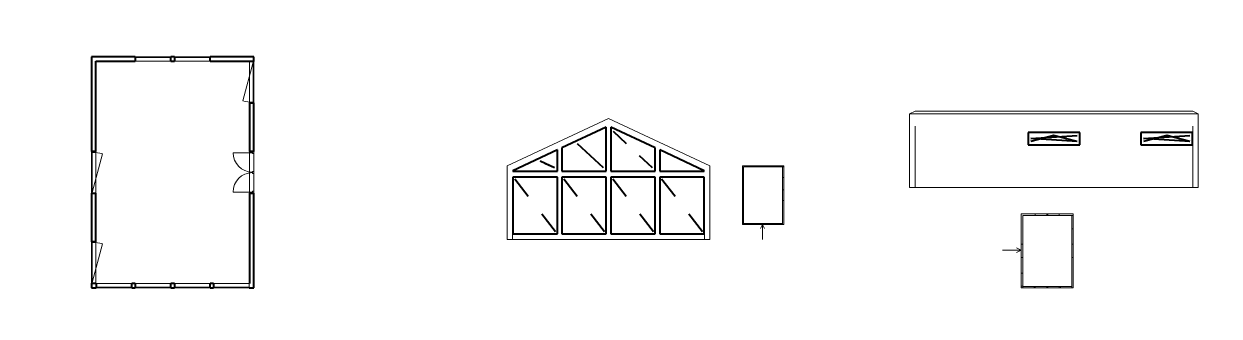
# Model space of a CAD drawing. Header units: millimetres. Extents: x 0 to 4200, y 0 to 297.
# Drawn here: x 0 to 1214, y 0 to 297 of the extents above; entities that cross this region are included whole.
import ezdxf

# ---------------------------------------------------------------- set-up
doc = ezdxf.new("R2010")
doc.units = ezdxf.units.MM
for name, pattern in [('K5LT32768', [0]), ('K5LT32769', [250, 62.5, -62.5, 62.5, -62.5]), ('K5LT32770', [250, 62.5, -62.5, 62.5, -62.5]), ('K5LT32771', [0]), ('K5LT32772', [0]), ('K5LT32773', [0]), ('K5LT_BASIC', [0])]:
    doc.linetypes.add(name, pattern=pattern)
doc.layers.add('Системный слой', color=7, linetype='Continuous')

msp = doc.modelspace()

# ---------------------------------------------------------------- linework, layer by layer
at = {"layer": 'Системный слой', "color": 5, "linetype": 'K5LT_BASIC', "lineweight": 40}
for p, q in [((68.69196, 263.39716), (68.69196, 167.19716)), ((113.09196, 263.39716), (68.69196, 263.39716)), ((73.09196, 167.19716), (73.09196, 258.99716)), ((73.09196, 258.99716), (113.09196, 258.99716)), ((113.09196, 263.39716), (113.09196, 258.99716)), ((149.29196, 258.99716), (149.29196, 263.39716)), ((152.89196, 263.39716), (149.29196, 263.39716)), ((149.29196, 258.99716), (152.89196, 258.99716)), ((152.89196, 263.39716), (152.89196, 258.99716)), ((189.09196, 258.99716), (189.09196, 263.39716)), ((233.49196, 263.39716), (189.09196, 263.39716)), ((189.09196, 258.99716), (229.09196, 258.99716)), ((233.49196, 258.79716), (229.09196, 258.79716)), ((233.49196, 258.79716), (233.49196, 263.39716)), ((229.09196, 216.59716), (233.49196, 216.59716)), ((229.09196, 216.59716), (229.09196, 167.19716)), ((233.49196, 167.19716), (233.49196, 216.59716)), ((591.68065, 192.11564), (546.43065, 171.01522)), ((591.68065, 147.22533), (591.68065, 192.11564)), ((641.43065, 171.01522), (596.18065, 192.11564)), ((596.18065, 192.11564), (596.18065, 147.22533)), ((612.2342, 175.2524), (599.13065, 187.48507)), ((1072.82475, 186.54765), (1020.07475, 186.54765)), ((1020.07475, 186.54765), (1020.07475, 174.04765)), ((1023.02475, 180.58515), (1069.87475, 183.59765)), ((1046.44975, 183.59765), (1023.02475, 177.57265)), ((1069.87475, 177.57265), (1046.44975, 183.59765)), ((1072.82475, 174.04765), (1072.82475, 186.54765)), ((1187.32475, 186.54765), (1134.57475, 186.54765)), ((1134.57475, 186.54765), (1134.57475, 174.04765)), ((1137.52475, 180.58515), (1184.37475, 183.59765)), ((1160.94975, 183.59765), (1137.52475, 177.57265)), ((1184.37475, 177.57265), (1160.94975, 183.59765)), ((1187.32475, 174.04765), (1187.32475, 186.54765)), ((546.43065, 171.01522), (546.43065, 147.22533)), ((588.73065, 150.75033), (562.48867, 175.24823)), ((641.43065, 147.22533), (641.43065, 171.01522)), ((1020.07475, 174.04765), (1072.82475, 174.04765)), ((1069.87475, 177.57265), (1023.02475, 180.58515)), ((1134.57475, 174.04765), (1187.32475, 174.04765)), ((1184.37475, 177.57265), (1137.52475, 180.58515)), ((73.09196, 167.19716), (68.69196, 167.19716)), ((233.49196, 167.19716), (229.09196, 167.19716)), ((541.93065, 168.91684), (496.68065, 147.81642)), ((541.93065, 147.22533), (541.93065, 168.91684)), ((588.73065, 150.75033), (575.6271, 162.983)), ((638.48065, 150.75033), (625.3771, 162.983)), ((691.18065, 147.81642), (645.93065, 168.91684)), ((645.93065, 168.91684), (645.93065, 147.22533)), ((496.68065, 147.81642), (496.68065, 147.22533)), ((496.68065, 147.22533), (541.93065, 147.22533)), ((538.98065, 150.75033), (524.4667, 157.5183)), ((538.98065, 150.75033), (529.31436, 155.2578)), ((546.43065, 147.22533), (591.68065, 147.22533)), ((596.18065, 147.22533), (641.43065, 147.22533)), ((645.93065, 147.22533), (691.18065, 147.22533)), ((691.18065, 147.22533), (691.18065, 147.81642)), ((541.93065, 141.22533), (496.68065, 141.22533)), ((496.68065, 141.22533), (496.68065, 83.75029)), ((512.4002, 121.43484), (498.63065, 139.27533)), ((541.93065, 83.75029), (541.93065, 141.22533)), ((591.68065, 141.22533), (546.43065, 141.22533)), ((546.43065, 141.22533), (546.43065, 83.75029)), ((562.1502, 121.43484), (548.38065, 139.27533)), ((591.68065, 83.75029), (591.68065, 141.22533)), ((641.43065, 141.22533), (596.18065, 141.22533)), ((596.18065, 141.22533), (596.18065, 83.75029)), ((611.9002, 121.43484), (598.13065, 139.27533)), ((641.43065, 83.75029), (641.43065, 141.22533)), ((691.18065, 141.22533), (645.93065, 141.22533)), ((645.93065, 141.22533), (645.93065, 83.75029)), ((661.6502, 121.43484), (647.88065, 139.27533)), ((691.18065, 83.75029), (691.18065, 141.22533)), ((68.69196, 124.99716), (73.09196, 124.99716)), ((68.69196, 124.99716), (68.69196, 75.59716)), ((73.09196, 75.59716), (73.09196, 124.99716)), ((229.09196, 124.99716), (233.49196, 124.99716)), ((229.09196, 124.99716), (229.09196, 33.19716)), ((233.49196, 28.79716), (233.49196, 124.99716)), ((539.98065, 85.70029), (526.2111, 103.54078)), ((589.73065, 85.70029), (575.9611, 103.54078)), ((639.48065, 85.70029), (625.7111, 103.54078)), ((689.23065, 85.70029), (675.4611, 103.54078)), ((73.09196, 75.59716), (68.69196, 75.59716)), ((496.68065, 83.75029), (541.93065, 83.75029)), ((546.43065, 83.75029), (591.68065, 83.75029)), ((596.18065, 83.75029), (641.43065, 83.75029)), ((645.93065, 83.75029), (691.18065, 83.75029)), ((68.69196, 33.39716), (73.09196, 33.39716)), ((68.69196, 33.39716), (68.69196, 28.79716)), ((68.69196, 28.79716), (73.29196, 28.79716)), ((73.29196, 33.19716), (73.29196, 28.79716)), ((109.49196, 28.79716), (109.49196, 33.19716)), ((113.09196, 33.19716), (109.49196, 33.19716)), ((109.49196, 28.79716), (113.09196, 28.79716)), ((113.09196, 33.19716), (113.09196, 28.79716)), ((149.29196, 28.79716), (149.29196, 33.19716)), ((152.89196, 33.19716), (149.29196, 33.19716)), ((149.29196, 28.79716), (152.89196, 28.79716)), ((152.89196, 33.19716), (152.89196, 28.79716)), ((189.09196, 28.79716), (189.09196, 33.19716)), ((192.69196, 33.19716), (189.09196, 33.19716)), ((189.09196, 28.79716), (192.69196, 28.79716)), ((192.69196, 33.19716), (192.69196, 28.79716)), ((228.89196, 28.79716), (233.49196, 28.79716))]:
    msp.add_line(p, q, dxfattribs=at)
at = {"layer": 'Системный слой', "color": 7, "linetype": 'K5LT32768', "lineweight": 18}
for p, q in [((113.09196, 263.39716), (149.29196, 263.39716)), ((149.29196, 262.71716), (113.09196, 262.71716)), ((113.09196, 258.99716), (149.29196, 258.99716)), ((152.89196, 263.39716), (189.09196, 263.39716)), ((189.09196, 262.71716), (152.89196, 262.71716)), ((152.89196, 258.99716), (189.09196, 258.99716)), ((232.81196, 257.99716), (222.30391, 218.78057)), ((229.09196, 258.99716), (229.09196, 258.79716)), ((229.09196, 258.79716), (229.09196, 216.59716)), ((232.81196, 216.59716), (232.81196, 258.79716)), ((233.49196, 258.79716), (233.49196, 216.59716)), ((68.69196, 124.99716), (68.69196, 167.19716)), ((69.37196, 167.19716), (69.37196, 124.99716)), ((69.37196, 125.79716), (79.88001, 165.01375)), ((73.09196, 124.99716), (73.09196, 167.19716)), ((232.13196, 166.05716), (212.45196, 166.05716)), ((232.13196, 165.29716), (232.13196, 167.19716)), ((232.13196, 167.19716), (233.49196, 167.19716)), ((233.49196, 165.29716), (232.13196, 165.29716)), ((233.49196, 167.19716), (233.49196, 165.29716)), ((232.13196, 145.05716), (232.13196, 147.13716)), ((232.13196, 147.13716), (233.49196, 147.13716)), ((233.49196, 147.13716), (233.49196, 145.05716)), ((729.93249, 152.75029), (729.93249, 128.25946)), ((741.23596, 152.75029), (729.93249, 152.75029)), ((731.05266, 128.25946), (731.05266, 151.63013)), ((731.05266, 151.63013), (741.23596, 151.63013)), ((741.23596, 152.75029), (750.45184, 152.75029)), ((741.23596, 152.75029), (741.23596, 151.63013)), ((741.23596, 151.63013), (750.45184, 151.63013)), ((751.36834, 152.75029), (750.45184, 152.75029)), ((750.45184, 151.63013), (750.45184, 152.75029)), ((750.45184, 151.63013), (751.36834, 151.63013)), ((751.36834, 152.75029), (760.58423, 152.75029)), ((751.36834, 152.75029), (751.36834, 151.63013)), ((751.36834, 151.63013), (760.58423, 151.63013)), ((771.88769, 152.75029), (760.58423, 152.75029)), ((760.58423, 151.63013), (760.58423, 152.75029)), ((760.58423, 151.63013), (770.76752, 151.63013)), ((770.76752, 151.63013), (770.76752, 151.57922)), ((770.76752, 151.57922), (770.76752, 140.83583)), ((771.88769, 151.57922), (770.76752, 151.57922)), ((771.88769, 151.57922), (771.88769, 152.75029)), ((771.88769, 151.57922), (771.88769, 140.83583)), ((233.49196, 145.05716), (232.13196, 145.05716)), ((770.76752, 140.83583), (770.76752, 128.25946)), ((770.76752, 140.83583), (771.88769, 140.83583)), ((771.88769, 128.25946), (771.88769, 140.83583)), ((232.13196, 126.13716), (212.45196, 126.13716)), ((232.13196, 124.99716), (232.13196, 126.89716)), ((232.13196, 126.89716), (233.49196, 126.89716)), ((233.49196, 124.99716), (232.13196, 124.99716)), ((233.49196, 126.89716), (233.49196, 124.99716)), ((729.93249, 117.51608), (729.93249, 128.25946)), ((731.05266, 128.25946), (729.93249, 128.25946)), ((731.05266, 117.51608), (731.05266, 128.25946)), ((771.88769, 128.25946), (770.76752, 128.25946)), ((729.93249, 117.51608), (729.93249, 104.9397)), ((729.93249, 117.51608), (731.05266, 117.51608)), ((731.05266, 104.9397), (731.05266, 117.51608)), ((770.76752, 117.51608), (770.76752, 94.14541)), ((770.76752, 117.51608), (771.88769, 117.51608)), ((771.88769, 93.02524), (771.88769, 117.51608)), ((729.93249, 94.19632), (729.93249, 104.9397)), ((731.05266, 104.9397), (729.93249, 104.9397)), ((731.05266, 94.19632), (731.05266, 104.9397)), ((1027.44975, 103.79716), (1013.25537, 103.79716)), ((1014.66202, 102.39051), (1027.44975, 102.39051)), ((1027.44975, 103.79716), (1039.02264, 103.79716)), ((1027.44975, 103.79716), (1027.44975, 102.39051)), ((1027.44975, 102.39051), (1039.02264, 102.39051)), ((1040.17353, 103.79716), (1039.02264, 103.79716)), ((1039.02264, 102.39051), (1039.02264, 103.79716)), ((1039.02264, 102.39051), (1040.17353, 102.39051)), ((1040.17353, 103.79716), (1051.74642, 103.79716)), ((1040.17353, 103.79716), (1040.17353, 102.39051)), ((1040.17353, 102.39051), (1051.74642, 102.39051)), ((1065.94079, 103.79716), (1051.74642, 103.79716)), ((1051.74642, 102.39051), (1051.74642, 103.79716)), ((1051.74642, 102.39051), (1064.53414, 102.39051)), ((1064.53414, 102.39051), (1064.53414, 102.32657)), ((1064.53414, 102.32657), (1064.53414, 88.83552)), ((1065.94079, 102.32657), (1064.53414, 102.32657)), ((1065.94079, 102.32657), (1065.94079, 103.79716)), ((1065.94079, 102.32657), (1065.94079, 88.83552)), ((729.93249, 94.19632), (729.93249, 93.02524)), ((729.93249, 94.19632), (731.05266, 94.19632)), ((731.05266, 94.14541), (731.05266, 94.19632)), ((1064.53414, 88.83552), (1064.53414, 73.04268)), ((1064.53414, 88.83552), (1065.94079, 88.83552)), ((1065.94079, 73.04268), (1065.94079, 88.83552)), ((68.69196, 33.39716), (68.69196, 75.59716)), ((69.37196, 75.59716), (69.37196, 33.39716)), ((69.37196, 34.19716), (79.88001, 73.41375)), ((73.09196, 33.39716), (73.09196, 75.59716)), ((1065.94079, 73.04268), (1064.53414, 73.04268)), ((1064.53414, 59.55163), (1064.53414, 30.20381)), ((1064.53414, 59.55163), (1065.94079, 59.55163)), ((1065.94079, 28.79716), (1065.94079, 59.55163)), ((73.09196, 33.19716), (73.09196, 33.39716)), ((73.29196, 33.19716), (73.09196, 33.19716)), ((109.49196, 33.19716), (73.29196, 33.19716)), ((73.29196, 33.19716), (73.29196, 28.79716)), ((109.49196, 33.19716), (73.29196, 33.19716)), ((73.29196, 29.47716), (109.49196, 29.47716)), ((73.29196, 29.47716), (109.49196, 29.47716)), ((109.49196, 28.79716), (73.29196, 28.79716)), ((109.49196, 28.79716), (73.29196, 28.79716)), ((109.49196, 28.79716), (109.49196, 33.19716)), ((149.29196, 33.19716), (113.09196, 33.19716)), ((113.09196, 33.19716), (113.09196, 28.79716)), ((149.29196, 33.19716), (113.09196, 33.19716)), ((113.09196, 29.47716), (149.29196, 29.47716)), ((113.09196, 29.47716), (149.29196, 29.47716)), ((149.29196, 28.79716), (113.09196, 28.79716)), ((149.29196, 28.79716), (113.09196, 28.79716)), ((149.29196, 28.79716), (149.29196, 33.19716)), ((189.09196, 33.19716), (152.89196, 33.19716)), ((152.89196, 33.19716), (152.89196, 28.79716)), ((189.09196, 33.19716), (152.89196, 33.19716)), ((152.89196, 29.47716), (189.09196, 29.47716)), ((152.89196, 29.47716), (189.09196, 29.47716)), ((189.09196, 28.79716), (152.89196, 28.79716)), ((189.09196, 28.79716), (152.89196, 28.79716)), ((189.09196, 28.79716), (189.09196, 33.19716)), ((228.89196, 33.19716), (192.69196, 33.19716)), ((192.69196, 33.19716), (192.69196, 28.79716)), ((228.89196, 33.19716), (192.69196, 33.19716)), ((192.69196, 29.47716), (228.89196, 29.47716)), ((192.69196, 29.47716), (228.89196, 29.47716)), ((228.89196, 28.79716), (192.69196, 28.79716)), ((228.89196, 28.79716), (192.69196, 28.79716)), ((228.89196, 28.79716), (228.89196, 33.19716)), ((228.89196, 28.79716), (228.89196, 33.19716)), ((229.09196, 33.19716), (228.89196, 33.19716)), ((1013.25537, 28.79716), (1014.72596, 28.79716)), ((1014.72596, 30.20381), (1014.66202, 30.20381)), ((1026.29885, 30.20381), (1014.72596, 30.20381)), ((1014.72596, 30.20381), (1014.72596, 28.79716)), ((1026.29885, 30.20381), (1014.72596, 30.20381)), ((1014.72596, 30.20381), (1014.72596, 28.79716)), ((1026.29885, 28.79716), (1014.72596, 28.79716)), ((1026.29885, 28.79716), (1014.72596, 28.79716)), ((1027.44975, 30.20381), (1026.29885, 30.20381)), ((1026.29885, 28.79716), (1026.29885, 30.20381)), ((1026.29885, 28.79716), (1026.29885, 30.20381)), ((1026.29885, 28.79716), (1027.44975, 28.79716)), ((1039.02264, 30.20381), (1027.44975, 30.20381)), ((1027.44975, 30.20381), (1027.44975, 28.79716)), ((1039.02264, 30.20381), (1027.44975, 30.20381)), ((1027.44975, 30.20381), (1027.44975, 28.79716)), ((1039.02264, 28.79716), (1027.44975, 28.79716)), ((1039.02264, 28.79716), (1027.44975, 28.79716)), ((1040.17353, 30.20381), (1039.02264, 30.20381)), ((1039.02264, 28.79716), (1039.02264, 30.20381)), ((1039.02264, 28.79716), (1039.02264, 30.20381)), ((1039.02264, 28.79716), (1040.17353, 28.79716)), ((1051.74642, 30.20381), (1040.17353, 30.20381)), ((1040.17353, 30.20381), (1040.17353, 28.79716)), ((1051.74642, 30.20381), (1040.17353, 30.20381)), ((1040.17353, 30.20381), (1040.17353, 28.79716)), ((1051.74642, 28.79716), (1040.17353, 28.79716)), ((1051.74642, 28.79716), (1040.17353, 28.79716)), ((1052.89732, 30.20381), (1051.74642, 30.20381)), ((1051.74642, 28.79716), (1051.74642, 30.20381)), ((1051.74642, 28.79716), (1051.74642, 30.20381)), ((1051.74642, 28.79716), (1052.89732, 28.79716)), ((1064.47021, 30.20381), (1052.89732, 30.20381)), ((1052.89732, 30.20381), (1052.89732, 28.79716)), ((1064.47021, 30.20381), (1052.89732, 30.20381)), ((1052.89732, 30.20381), (1052.89732, 28.79716)), ((1064.47021, 28.79716), (1052.89732, 28.79716)), ((1064.47021, 28.79716), (1052.89732, 28.79716)), ((1064.53414, 30.20381), (1064.47021, 30.20381)), ((1064.47021, 28.79716), (1064.47021, 30.20381)), ((1064.47021, 28.79716), (1064.47021, 30.20381)), ((1064.47021, 28.79716), (1065.94079, 28.79716))]:
    msp.add_line(p, q, dxfattribs=at)
at = {"layer": 'Системный слой', "color": 5, "linetype": 'K5LT32771', "lineweight": 18}
for p, q in [((905.32475, 208.22084), (899.82475, 205.65615)), ((1187.57475, 208.22084), (905.32475, 208.22084)), ((1193.07475, 205.65615), (1187.57475, 208.22084)), ((593.93065, 200.88848), (490.93065, 152.85879)), ((696.93065, 152.85879), (593.93065, 200.88848)), ((899.82475, 205.65615), (1193.07475, 205.65615)), ((899.82475, 205.65615), (899.82475, 130.54765)), ((1193.07475, 130.54765), (1193.07475, 205.65615)), ((546.43065, 171.01522), (591.68065, 192.11564)), ((591.68065, 192.11564), (546.43065, 171.01522)), ((591.68065, 192.11564), (591.68065, 147.22533)), ((591.68065, 147.22533), (591.68065, 192.11564)), ((596.18065, 192.11564), (641.43065, 171.01522)), ((596.18065, 147.22533), (596.18065, 192.11564)), ((641.43065, 171.01522), (596.18065, 192.11564)), ((596.18065, 192.11564), (596.18065, 147.22533)), ((1020.07475, 174.04765), (1020.07475, 186.54765)), ((1020.07475, 186.54765), (1072.82475, 186.54765)), ((1072.82475, 186.54765), (1020.07475, 186.54765)), ((1020.07475, 186.54765), (1020.07475, 174.04765)), ((1072.82475, 186.54765), (1072.82475, 174.04765)), ((1072.82475, 174.04765), (1072.82475, 186.54765)), ((1134.57475, 186.54765), (1187.32475, 186.54765)), ((1134.57475, 174.04765), (1134.57475, 186.54765)), ((1187.32475, 186.54765), (1134.57475, 186.54765)), ((1134.57475, 186.54765), (1134.57475, 174.04765)), ((1187.32475, 186.54765), (1187.32475, 174.04765)), ((1187.32475, 174.04765), (1187.32475, 186.54765)), ((546.43065, 147.22533), (546.43065, 171.01522)), ((546.43065, 171.01522), (546.43065, 147.22533)), ((641.43065, 171.01522), (641.43065, 147.22533)), ((641.43065, 147.22533), (641.43065, 171.01522)), ((1072.82475, 174.04765), (1020.07475, 174.04765)), ((1020.07475, 174.04765), (1072.82475, 174.04765)), ((1187.32475, 174.04765), (1134.57475, 174.04765)), ((1134.57475, 174.04765), (1187.32475, 174.04765)), ((496.68065, 147.81642), (541.93065, 168.91684)), ((541.93065, 168.91684), (496.68065, 147.81642)), ((541.93065, 168.91684), (541.93065, 147.22533)), ((541.93065, 147.22533), (541.93065, 168.91684)), ((645.93065, 147.22533), (645.93065, 168.91684)), ((645.93065, 168.91684), (691.18065, 147.81642)), ((691.18065, 147.81642), (645.93065, 168.91684)), ((645.93065, 168.91684), (645.93065, 147.22533)), ((490.93065, 152.85879), (490.93065, 77.75029)), ((496.68065, 147.22533), (496.68065, 147.81642)), ((496.68065, 147.81642), (496.68065, 147.22533)), ((541.93065, 147.22533), (496.68065, 147.22533)), ((496.68065, 147.22533), (541.93065, 147.22533)), ((591.68065, 147.22533), (546.43065, 147.22533)), ((546.43065, 147.22533), (591.68065, 147.22533)), ((641.43065, 147.22533), (596.18065, 147.22533)), ((596.18065, 147.22533), (641.43065, 147.22533)), ((691.18065, 147.22533), (645.93065, 147.22533)), ((645.93065, 147.22533), (691.18065, 147.22533)), ((691.18065, 147.81642), (691.18065, 147.22533)), ((691.18065, 147.22533), (691.18065, 147.81642)), ((696.93065, 77.75029), (696.93065, 152.85879)), ((496.68065, 83.75029), (496.68065, 141.22533)), ((496.68065, 141.22533), (541.93065, 141.22533)), ((541.93065, 141.22533), (496.68065, 141.22533)), ((496.68065, 141.22533), (496.68065, 83.75029)), ((541.93065, 141.22533), (541.93065, 83.75029)), ((541.93065, 83.75029), (541.93065, 141.22533)), ((546.43065, 141.22533), (591.68065, 141.22533)), ((546.43065, 83.75029), (546.43065, 141.22533)), ((591.68065, 141.22533), (546.43065, 141.22533)), ((546.43065, 141.22533), (546.43065, 83.75029)), ((591.68065, 141.22533), (591.68065, 83.75029)), ((591.68065, 83.75029), (591.68065, 141.22533)), ((596.18065, 141.22533), (641.43065, 141.22533)), ((596.18065, 83.75029), (596.18065, 141.22533)), ((641.43065, 141.22533), (596.18065, 141.22533)), ((596.18065, 141.22533), (596.18065, 83.75029)), ((641.43065, 141.22533), (641.43065, 83.75029)), ((641.43065, 83.75029), (641.43065, 141.22533)), ((645.93065, 83.75029), (645.93065, 141.22533)), ((645.93065, 141.22533), (691.18065, 141.22533)), ((691.18065, 141.22533), (645.93065, 141.22533)), ((645.93065, 141.22533), (645.93065, 83.75029)), ((691.18065, 141.22533), (691.18065, 83.75029)), ((691.18065, 83.75029), (691.18065, 141.22533)), ((899.82475, 130.54765), (1193.07475, 130.54765)), ((490.93065, 77.75029), (696.93065, 77.75029)), ((541.93065, 83.75029), (496.68065, 83.75029)), ((496.68065, 83.75029), (541.93065, 83.75029)), ((591.68065, 83.75029), (546.43065, 83.75029)), ((546.43065, 83.75029), (591.68065, 83.75029)), ((641.43065, 83.75029), (596.18065, 83.75029)), ((596.18065, 83.75029), (641.43065, 83.75029)), ((691.18065, 83.75029), (645.93065, 83.75029)), ((645.93065, 83.75029), (691.18065, 83.75029))]:
    msp.add_line(p, q, dxfattribs=at)
at = {"layer": 'Системный слой', "color": 5, "linetype": 'K5LT32770', "lineweight": 18}
for p, q in [((905.32475, 130.54765), (905.32475, 208.22084)), ((1187.57475, 130.54765), (1187.57475, 208.22084)), ((496.43065, 77.75029), (496.43065, 155.42349)), ((691.43065, 77.75029), (691.43065, 155.42349))]:
    msp.add_line(p, q, dxfattribs=at)
at = {"layer": 'Системный слой', "color": 7, "linetype": 'K5LT32769', "lineweight": 18}
for p, q in [((229.09196, 167.19716), (229.09196, 124.99716)), ((233.49196, 167.19716), (233.49196, 124.99716)), ((770.76752, 128.25946), (770.76752, 117.51608)), ((771.88769, 128.25946), (771.88769, 117.51608)), ((1064.53414, 73.04268), (1064.53414, 59.55163)), ((1065.94079, 73.04268), (1065.94079, 59.55163))]:
    msp.add_line(p, q, dxfattribs=at)
at = {"layer": 'Системный слой', "color": 3, "linetype": 'K5LT32773', "lineweight": 18}
for p, q in [((1013.25537, 103.79716), (1013.25537, 73.04268)), ((1014.66202, 73.04268), (1014.66202, 102.39051)), ((729.93249, 93.02524), (731.10357, 93.02524)), ((731.10357, 94.14541), (731.05266, 94.14541)), ((740.31946, 94.14541), (731.10357, 94.14541)), ((731.10357, 94.14541), (731.10357, 93.02524)), ((740.31946, 94.14541), (731.10357, 94.14541)), ((731.10357, 94.14541), (731.10357, 93.02524)), ((740.31946, 93.02524), (731.10357, 93.02524)), ((740.31946, 93.02524), (731.10357, 93.02524)), ((741.23596, 94.14541), (740.31946, 94.14541)), ((740.31946, 93.02524), (740.31946, 94.14541)), ((740.31946, 93.02524), (740.31946, 94.14541)), ((740.31946, 93.02524), (741.23596, 93.02524)), ((750.45184, 94.14541), (741.23596, 94.14541)), ((741.23596, 94.14541), (741.23596, 93.02524)), ((750.45184, 94.14541), (741.23596, 94.14541)), ((741.23596, 94.14541), (741.23596, 93.02524)), ((750.45184, 93.02524), (741.23596, 93.02524)), ((750.45184, 93.02524), (741.23596, 93.02524)), ((751.36834, 94.14541), (750.45184, 94.14541)), ((750.45184, 93.02524), (750.45184, 94.14541)), ((750.45184, 93.02524), (750.45184, 94.14541)), ((750.45184, 93.02524), (751.36834, 93.02524)), ((760.58423, 94.14541), (751.36834, 94.14541)), ((751.36834, 94.14541), (751.36834, 93.02524)), ((760.58423, 94.14541), (751.36834, 94.14541)), ((751.36834, 94.14541), (751.36834, 93.02524)), ((760.58423, 93.02524), (751.36834, 93.02524)), ((760.58423, 93.02524), (751.36834, 93.02524)), ((761.50072, 94.14541), (760.58423, 94.14541)), ((760.58423, 93.02524), (760.58423, 94.14541)), ((760.58423, 93.02524), (760.58423, 94.14541)), ((760.58423, 93.02524), (761.50072, 93.02524)), ((770.71661, 94.14541), (761.50072, 94.14541)), ((761.50072, 94.14541), (761.50072, 93.02524)), ((770.71661, 94.14541), (761.50072, 94.14541)), ((761.50072, 94.14541), (761.50072, 93.02524)), ((770.71661, 93.02524), (761.50072, 93.02524)), ((770.71661, 93.02524), (761.50072, 93.02524)), ((770.76752, 94.14541), (770.71661, 94.14541)), ((770.71661, 93.02524), (770.71661, 94.14541)), ((770.71661, 93.02524), (770.71661, 94.14541)), ((770.71661, 93.02524), (771.88769, 93.02524)), ((1013.25537, 59.55163), (1013.25537, 73.04268)), ((1014.66202, 73.04268), (1013.25537, 73.04268)), ((1014.66202, 59.55163), (1014.66202, 73.04268)), ((1013.25537, 59.55163), (1013.25537, 43.7588)), ((1013.25537, 59.55163), (1014.66202, 59.55163)), ((1014.66202, 43.7588), (1014.66202, 59.55163)), ((1013.25537, 30.26775), (1013.25537, 43.7588)), ((1014.66202, 43.7588), (1013.25537, 43.7588)), ((1014.66202, 30.26775), (1014.66202, 43.7588)), ((1013.25537, 30.26775), (1013.25537, 28.79716)), ((1013.25537, 30.26775), (1014.66202, 30.26775)), ((1014.66202, 30.20381), (1014.66202, 30.26775))]:
    msp.add_line(p, q, dxfattribs=at)
at = {"layer": 'Системный слой', "color": 1, "linetype": 'K5LT32772', "lineweight": 18}
for p, q in [((750.35001, 93.02524), (748.44064, 89.20651)), ((750.35001, 93.02524), (750.35001, 77.75029)), ((750.35001, 93.02524), (752.25938, 89.20651)), ((1013.25537, 67.00048), (994.07379, 67.00048)), ((1013.25537, 67.00048), (1008.45998, 69.39818)), ((1013.25537, 67.00048), (1008.45998, 64.60279))]:
    msp.add_line(p, q, dxfattribs=at)
at = {"layer": 'Системный слой', "color": 7, "linetype": 'K5LT32768', "lineweight": 18}
for centre, radius, start, end in [((232.81196, 257.99716), 40.6, 255, 270), ((69.37196, 125.79716), 40.6, 75, 90), ((232.13196, 166.05716), 19.68, 180, 270), ((232.13196, 126.13716), 19.68, 90, 180), ((69.37196, 34.19716), 40.6, 75, 90)]:
    msp.add_arc(centre, radius, start, end, dxfattribs=at)

doc.saveas('drawing.dxf')
